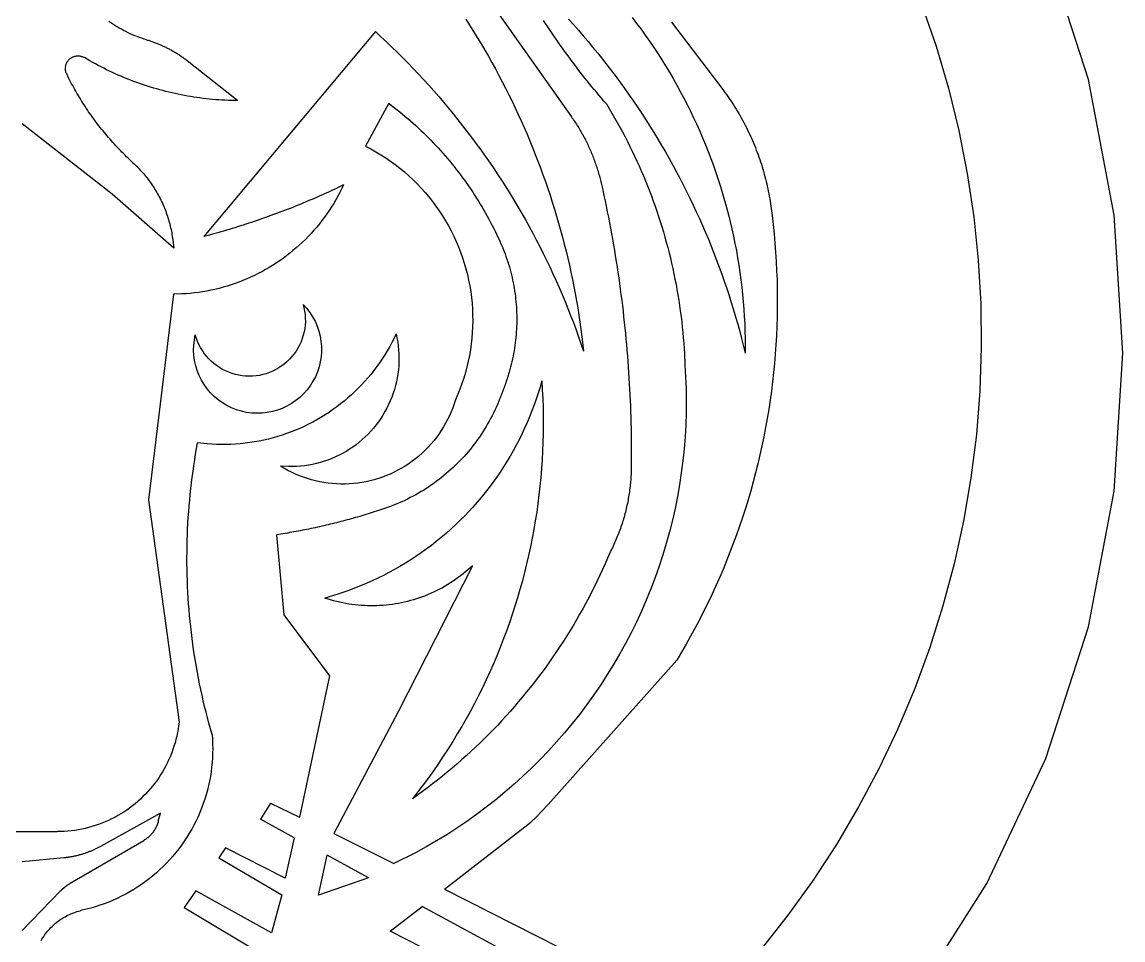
# Model space of a CAD drawing. Extents: x 12 to 362, y -365 to -15.
# Drawn here: x 186.7 to 361.7, y -283.3 to -137.3 of the extents above; entities that cross this region are included whole.
import ezdxf

# ---------------------------------------------------------------- set-up
doc = ezdxf.new("R2010")
doc.units = 0
doc.layers.get('0').update_dxf_attribs({"linetype": 'CONTINUOUS'})

msp = doc.modelspace()

# ---------------------------------------------------------------- linework, layer by layer
at = {"color": 0}
for p, q in [((260.63797, -133.48941), (274.013855, -152.432541)), ((289.906128, -137.348221), (297.920593, -147.889771)), ((242.844971, -138.869171), (215.576508, -171.446564)), ((213.167801, -143.665649), (220.963013, -149.848053)), ((244.954636, -150.26889), (241.280151, -157.092926)), ((201.012375, -164.713242), (186.664154, -153.553513)), ((210.792099, -173.319397), (201.012375, -164.713242)), ((210.623428, -171.970093), (210.792099, -173.319397)), ((210.748337, -180.620087), (206.784943, -213.318024)), ((206.784943, -213.318024), (211.628662, -248.660675)), ((227.144974, -218.858002), (228.276382, -231.596436)), ((258.273102, -223.775269), (246.526566, -246.901306)), ((228.276382, -231.596436), (235.527344, -241.264374)), ((290.735687, -238.789581), (270.32251, -261.723145)), ((235.527344, -241.264374), (230.76062, -263.736084)), ((246.526566, -246.901306), (236.248337, -266.356476)), ((226.14119, -261.506012), (224.552505, -264.060059)), ((226.14119, -261.506012), (230.76062, -263.736084)), ((208.662659, -263.129852), (199.164505, -268.406586)), ((208.328476, -264.40387), (208.662659, -263.129852)), ((229.911865, -267.058533), (224.552505, -264.060059)), ((253.813339, -275.193695), (267.549713, -264.544128)), ((181.056686, -266.054535), (192.271606, -266.054535)), ((194.335541, -274.268768), (206.012436, -267.453613)), ((229.911865, -267.058533), (228.521851, -273.429413)), ((236.248337, -266.356476), (245.792404, -271.12854)), ((219.031006, -268.61618), (217.929581, -270.243744)), ((228.521851, -273.429413), (219.031006, -268.61618)), ((193.324707, -270.224487), (186.664154, -270.869049)), ((217.929581, -270.243744), (227.968658, -276.099365)), ((233.821091, -276.141754), (235.200821, -269.817993)), ((241.754517, -273.382294), (235.200821, -269.817993)), ((241.754517, -273.382294), (233.821091, -276.141754)), ((186.668869, -281.754669), (192.857727, -275.421875)), ((214.286972, -275.484589), (212.465668, -278.133759)), ((226.347565, -282.120575), (214.286972, -275.484589)), ((227.968658, -276.099365), (226.347565, -282.120575)), ((253.813339, -275.193695), (275.573975, -286.222382)), ((212.465668, -278.133759), (225.534851, -285.94632)), ((245.187393, -281.881226), (250.254318, -277.952942)), ((273.562103, -290.551727), (250.254318, -277.952942)), ((196.165009, -278.555023), (195.891251, -278.625977)), ((265.937592, -292.40451), (245.189133, -281.882111))]:
    msp.add_line(p, q, dxfattribs=at)
for points in [[(361.684631, -189.997253), (360.304718, -168.063934), (356.186676, -146.476532), (349.395508, -125.575462), (340.0383, -105.690361), (328.262604, -87.134842), (314.25415, -70.201515), (298.233826, -55.157444), (280.454315, -42.239868), (261.195984, -31.652519), (240.762573, -23.562363), (219.476334, -18.096985), (197.672928, -15.342581), (175.696243, -15.342587)], [(329.712158, -134.643539), (331.969971, -141.210419), (333.926453, -147.87326), (335.577637, -154.618256), (336.920013, -161.431427), (337.950836, -168.298676), (338.667999, -175.205688), (339.069977, -182.138214), (339.155914, -189.081848), (338.92569, -196.022186), (338.379761, -202.944855), (337.519226, -209.83551), (336.345917, -216.67984), (334.862244, -223.463654), (333.071259, -230.172882), (330.976715, -236.79361), (328.582947, -243.312164), (325.894928, -249.714966), (322.918213, -255.98877), (319.658966, -262.120544), (316.123932, -268.097595), (312.320496, -273.907501), (308.256531, -279.538269), (303.940399, -284.97818)], [(206.457474, -140.170288), (206.081039, -140.054077), (205.706879, -139.930771), (205.335129, -139.800385), (204.965897, -139.662964), (204.599365, -139.51857), (204.235611, -139.367249), (203.874817, -139.209076), (203.517075, -139.044067), (203.162521, -138.872314), (202.811295, -138.693863), (202.463516, -138.508789), (202.119308, -138.317139), (201.778793, -138.119019), (201.442093, -137.914459), (201.109344, -137.703552), (200.780655, -137.486389), (200.456131, -137.263016)], [(257.194733, -136.896317), (257.818787, -137.866119), (258.433472, -138.841888), (259.038757, -139.823517), (259.634583, -140.810913), (260.220886, -141.803986), (260.797607, -142.802658), (261.364716, -143.806824), (261.92215, -144.816391), (262.469879, -145.831268), (263.007813, -146.851379), (263.535889, -147.876587), (264.054138, -148.90683), (264.562439, -149.942017), (265.06076, -150.982025), (265.549072, -152.026794), (266.027313, -153.076202), (266.495453, -154.130142), (266.95343, -155.188538), (267.401245, -156.251297), (267.838806, -157.318298), (268.266083, -158.389465), (268.683075, -159.464691), (269.089691, -160.543869), (269.485931, -161.626892), (269.871735, -162.713699), (270.24707, -163.804138), (270.611908, -164.898163), (270.966248, -165.995621), (271.309998, -167.096436), (271.643158, -168.2005), (271.965668, -169.307739), (272.277557, -170.417999), (272.578735, -171.531219), (272.869232, -172.647278), (273.148956, -173.766083), (273.417938, -174.887512), (273.676147, -176.011475), (273.923492, -177.137878), (274.160034, -178.266602), (274.385712, -179.397522), (274.600525, -180.530579), (274.804413, -181.665649), (274.997406, -182.802643), (275.179443, -183.941406), (275.350555, -185.081909), (275.510681, -186.223969), (275.659821, -187.367523), (275.92511, -189.658661)], [(279.56369, -150.359406), (279.174347, -149.911636), (278.787323, -149.461823), (278.402679, -149.01001), (278.020416, -148.556152), (277.640564, -148.100311), (277.263092, -147.642487), (276.888, -147.182693), (276.51535, -146.720917), (276.145142, -146.257202), (275.777344, -145.791565), (275.412018, -145.323975), (275.049133, -144.854492), (274.688751, -144.383118), (274.330811, -143.909851), (273.975372, -143.434708), (273.622437, -142.957703), (273.272003, -142.478851), (272.924103, -141.998184), (272.578705, -141.515686), (272.23584, -141.031372), (271.895538, -140.545288), (271.5578, -140.057404), (271.222626, -139.567764), (270.890015, -139.07637), (270.559998, -138.583252), (270.232574, -138.088379), (269.907745, -137.591812), (269.58551, -137.093536)], [(273.518707, -136.884232), (274.317383, -137.767776), (275.107208, -138.65921), (275.888184, -139.558441), (276.660187, -140.465363), (277.423157, -141.379913), (278.177002, -142.301987), (278.921661, -143.231506), (279.657043, -144.16835), (280.383118, -145.112457), (281.099762, -146.063721), (281.806946, -147.022064), (282.504578, -147.987366), (283.192596, -148.959549), (283.870911, -149.938507), (284.53949, -150.924164), (285.198273, -151.916397), (285.847168, -152.915131), (286.486115, -153.920227), (287.115051, -154.931641), (287.733917, -155.949249), (288.342651, -156.972931), (288.941193, -158.002625), (289.52948, -159.038177), (290.107483, -160.079544), (290.67511, -161.126587), (291.23233, -162.17923), (291.779053, -163.237335), (292.315247, -164.300812), (292.840881, -165.369568), (293.355865, -166.443481), (293.860168, -167.522446), (294.353729, -168.606354), (294.836548, -169.695129), (295.308502, -170.788635), (295.769592, -171.88678), (296.219727, -172.989441), (296.658936, -174.096527), (297.087128, -175.207886), (297.504272, -176.323456), (297.910309, -177.443115), (298.305206, -178.566772), (298.688965, -179.694244), (299.061493, -180.8255), (299.42276, -181.960388), (299.772766, -183.098816), (300.11145, -184.240662), (300.438782, -185.385803), (300.754761, -186.534149), (301.059296, -187.685547), (301.634033, -189.997253)], [(283.660156, -136.63681), (284.370605, -137.567337), (285.068329, -138.507462), (285.753174, -139.457001), (286.424988, -140.415802), (287.083679, -141.383667), (287.729126, -142.360443), (288.361176, -143.345901), (288.979736, -144.33989), (289.584686, -145.342224), (290.175934, -146.352692), (290.753357, -147.371155), (291.316803, -148.397385), (291.866241, -149.431198), (292.40152, -150.472412), (292.922577, -151.520813), (293.42926, -152.576233), (293.921539, -153.638458), (294.399261, -154.707291), (294.862396, -155.782532), (295.310822, -156.864014), (295.744446, -157.951477), (296.163239, -159.044769), (296.567047, -160.143661), (296.955872, -161.247955), (297.32959, -162.357452), (297.688171, -163.471939), (298.031494, -164.591217), (298.359528, -165.715057), (298.672241, -166.843277), (298.969513, -167.975647), (299.251343, -169.111969), (299.517639, -170.252014), (299.768372, -171.395599), (300.00351, -172.542511), (300.222961, -173.692474), (300.426727, -174.845367), (300.614777, -176.000916), (300.787048, -177.158905), (300.943512, -178.319153), (301.084137, -179.481415), (301.208893, -180.645508), (301.31778, -181.811188), (301.410797, -182.97821), (301.487854, -184.146423), (301.549011, -185.315582), (301.594177, -186.485443), (301.623444, -187.655823), (301.634033, -189.997253)], [(242.844971, -138.869186), (243.72966, -139.682159), (244.60614, -140.503937), (245.474365, -141.334473), (246.334229, -142.173645), (247.185654, -143.021378), (248.028534, -143.877594), (248.862808, -144.742218), (249.688385, -145.615143), (250.505173, -146.496307), (251.313095, -147.38559), (252.112076, -148.282913), (252.902039, -149.188202), (253.682892, -150.101349), (254.454575, -151.022263), (255.216995, -151.950867), (255.970062, -152.887054), (256.713745, -153.830719), (257.447937, -154.781799), (258.172546, -155.740189), (258.887543, -156.70578), (259.592834, -157.678482), (260.28833, -158.658188), (260.97403, -159.644806), (261.64978, -160.63826), (262.315552, -161.638428), (262.971283, -162.645203), (263.616882, -163.658478), (264.252319, -164.678192), (264.877533, -165.704193), (265.492432, -166.73642), (266.096954, -167.77475), (266.69104, -168.819061), (267.274658, -169.869293), (267.847748, -170.925293), (268.410217, -171.987), (268.962006, -173.05426), (269.503113, -174.127014), (270.033447, -175.205139), (270.552948, -176.288483), (271.061584, -177.377014), (271.559296, -178.470551), (272.046021, -179.569031), (272.521729, -180.672333), (272.986389, -181.780334), (273.439911, -182.892944), (273.882263, -184.01001), (274.313416, -185.13147), (274.733337, -186.257202), (275.141968, -187.387054), (275.92511, -189.658691)], [(206.457474, -140.170288), (206.600342, -140.21347), (206.742874, -140.257751), (206.885086, -140.30307), (207.026947, -140.349457), (207.168457, -140.396912), (207.309616, -140.445404), (207.450394, -140.494965), (207.59082, -140.545563), (207.73085, -140.597229), (207.870499, -140.649902), (208.009735, -140.703644), (208.148575, -140.758423), (208.287003, -140.814224), (208.425018, -140.871063), (208.562592, -140.928925), (208.699738, -140.987823), (208.836441, -141.047729), (208.972702, -141.108658), (209.10849, -141.170609), (209.24382, -141.233566), (209.378662, -141.297531), (209.513046, -141.362488), (209.646927, -141.428467), (209.780304, -141.495438), (209.913193, -141.5634), (210.045563, -141.632355), (210.177414, -141.702301), (210.308746, -141.773209), (210.439545, -141.845108), (210.569794, -141.917984), (210.699509, -141.991821), (210.828659, -142.066635), (210.95726, -142.142395), (211.085281, -142.219131), (211.212723, -142.296814), (211.339584, -142.375443), (211.465851, -142.455017), (211.591537, -142.535522), (211.716599, -142.616974), (211.841064, -142.699356), (211.964905, -142.782669), (212.08812, -142.866898), (212.210709, -142.952042), (212.332657, -143.038101), (212.453949, -143.125061), (212.5746, -143.212936), (212.694595, -143.301697), (212.813919, -143.391357), (212.932556, -143.481903), (213.167801, -143.665649)], [(193.768158, -145.604065), (193.726364, -145.512634), (193.68924, -145.419189), (193.656845, -145.32402), (193.629272, -145.227325), (193.606598, -145.129395), (193.588867, -145.030426), (193.576141, -144.930695), (193.568436, -144.830444), (193.565781, -144.729935), (193.568176, -144.629425), (193.575638, -144.52916), (193.588104, -144.429398), (193.605576, -144.330383), (193.628006, -144.232391), (193.655334, -144.13562), (193.687485, -144.040375), (193.724396, -143.946838), (193.765945, -143.855286), (193.812042, -143.765945), (193.862579, -143.679031), (193.917419, -143.594757), (193.976425, -143.513351), (194.039444, -143.435013), (194.106308, -143.359955), (194.17688, -143.28833), (194.250961, -143.220337), (194.328354, -143.156174), (194.408875, -143.095978), (194.492325, -143.039902), (194.578491, -142.988083), (194.667145, -142.940674), (194.758072, -142.897766), (194.851044, -142.859482), (194.945816, -142.825928), (195.042145, -142.79718), (195.139816, -142.7733), (195.238556, -142.754364), (195.33812, -142.740417), (195.438263, -142.731476), (195.538727, -142.7276), (195.639267, -142.72876), (195.739609, -142.734985), (195.839523, -142.746231), (195.938736, -142.762482), (196.037018, -142.783722), (196.134094, -142.809845), (196.229736, -142.840836), (196.323715, -142.876587), (196.415756, -142.917023), (196.593201, -143.011475)], [(220.963028, -149.848053), (220.460876, -149.841675), (219.958832, -149.830048), (219.456924, -149.813187), (218.955231, -149.791092), (218.453796, -149.763763), (217.952667, -149.731201), (217.451904, -149.69342), (216.951553, -149.650421), (216.451691, -149.602203), (215.952362, -149.548767), (215.453613, -149.490128), (214.95549, -149.4263), (214.458084, -149.357269), (213.961411, -149.283051), (213.46553, -149.203644), (212.97052, -149.119095), (212.47641, -149.029373), (211.983276, -148.934509), (211.49115, -148.834503), (211.000092, -148.72937), (210.510162, -148.61911), (210.021393, -148.503754), (209.533875, -148.383301), (209.047623, -148.257782), (208.562714, -148.127197), (208.079193, -147.991547), (207.597122, -147.850861), (207.116531, -147.70517), (206.637497, -147.554459), (206.160065, -147.398773), (205.684265, -147.238098), (205.210175, -147.072479), (204.737839, -146.901917), (204.267319, -146.72644), (203.798645, -146.546082), (203.331879, -146.360809), (202.867065, -146.170715), (202.404266, -145.975769), (201.943527, -145.776001), (201.484894, -145.571426), (201.028412, -145.362091), (200.574142, -145.14801), (200.122116, -144.929199), (199.672409, -144.705673), (199.225067, -144.477478), (198.780121, -144.244629), (198.337631, -144.007141), (197.897644, -143.76506), (197.46019, -143.518402), (196.593201, -143.011505)], [(204.297043, -159.711975), (204.042038, -159.476349), (203.788788, -159.238861), (203.537277, -158.999496), (203.287537, -158.758301), (203.039566, -158.515289), (202.793396, -158.270447), (202.549026, -158.023804), (202.306488, -157.775375), (202.065765, -157.525177), (201.826904, -157.273193), (201.58989, -157.019485), (201.354752, -156.764038), (201.12149, -156.506866), (200.890137, -156.247986), (200.66069, -155.987411), (200.433151, -155.725159), (200.207565, -155.461243), (199.983902, -155.195679), (199.762207, -154.928467), (199.542496, -154.659637), (199.324753, -154.389221), (199.108994, -154.117188), (198.895248, -153.843582), (198.683533, -153.56842), (198.473831, -153.291702), (198.266159, -153.013458), (198.060547, -152.733673), (197.85701, -152.452423), (197.655533, -152.169647), (197.456131, -151.885422), (197.258835, -151.599731), (197.063644, -151.312592), (196.87056, -151.024048), (196.679611, -150.73407), (196.490784, -150.442703), (196.304123, -150.149963), (196.119598, -149.85585), (195.937256, -149.560394), (195.75708, -149.263611), (195.579102, -148.9655), (195.403305, -148.666092), (195.229721, -148.365402), (195.05835, -148.063446), (194.889206, -147.760239), (194.72229, -147.455795), (194.557617, -147.150146), (194.395187, -146.843277), (194.235031, -146.535217), (194.077133, -146.226013), (193.768143, -145.604065)], [(297.920593, -147.889771), (298.162506, -148.211304), (298.401184, -148.535248), (298.636566, -148.861572), (298.868652, -149.190247), (299.097443, -149.52124), (299.322876, -149.854538), (299.544952, -150.190063), (299.763641, -150.527832), (299.978912, -150.867767), (300.190765, -151.209839), (300.399139, -151.554031), (300.604065, -151.900299), (300.805511, -152.248627), (301.003418, -152.598953), (301.197815, -152.951263), (301.388641, -153.305496), (301.575897, -153.661636), (301.759552, -154.019638), (301.939606, -154.379471), (302.116028, -154.741104), (302.288788, -155.104492), (302.457916, -155.469589), (302.623352, -155.836365), (302.785095, -156.204803), (302.943115, -156.574844), (303.097382, -156.946457), (303.247925, -157.319611), (303.394714, -157.694244), (303.53772, -158.070343), (303.676941, -158.447845), (303.812347, -158.826752), (303.943939, -159.207001), (304.071716, -159.588531), (304.195618, -159.971344), (304.315674, -160.355377), (304.431885, -160.740616), (304.544189, -161.126984), (304.652618, -161.514465), (304.757111, -161.90303), (304.857727, -162.292618), (304.954407, -162.683197), (305.04715, -163.074738), (305.135956, -163.467178), (305.220795, -163.860504), (305.301666, -164.254654), (305.378601, -164.649597), (305.451538, -165.045303), (305.520508, -165.441711), (305.585449, -165.838806), (305.7034, -166.634827)], [(244.954636, -150.26889), (245.400528, -150.604736), (245.843079, -150.944977), (246.282257, -151.289551), (246.718002, -151.638458), (247.150269, -151.991669), (247.579041, -152.349121), (248.004242, -152.710785), (248.425858, -153.07663), (248.843842, -153.44664), (249.258148, -153.820755), (249.668732, -154.198944), (250.075577, -154.581177), (250.478607, -154.967407), (250.877808, -155.357605), (251.273132, -155.751709), (251.664536, -156.149719), (252.052002, -156.551575), (252.435471, -156.957245), (252.814911, -157.366669), (253.190277, -157.779831), (253.561554, -158.196686), (253.928696, -158.617188), (254.291672, -159.04129), (254.650421, -159.468964), (255.004944, -159.900146), (255.355179, -160.334824), (255.701111, -160.772949), (256.042694, -161.214447), (256.379883, -161.659332), (256.712677, -162.107498), (257.041016, -162.558929), (257.364899, -163.013611), (257.684265, -163.471451), (257.999054, -163.932434), (258.309326, -164.396484), (258.61496, -164.863586), (258.915985, -165.33371), (259.212341, -165.806763), (259.503998, -166.282715), (259.790955, -166.761536), (260.073181, -167.243164), (260.350616, -167.72757), (260.62323, -168.214691), (260.891052, -168.704468), (261.153992, -169.196869), (261.412079, -169.691864), (261.665253, -170.189362), (261.913513, -170.689362), (262.156799, -171.191772), (262.628448, -172.203735)], [(279.56369, -150.359375), (280.009033, -151.093719), (280.44693, -151.83255), (280.87735, -152.57576), (281.300201, -153.323273), (281.715485, -154.075043), (282.123138, -154.830963), (282.523132, -155.590973), (282.915405, -156.355011), (283.299927, -157.122955), (283.676666, -157.894745), (284.045593, -158.670319), (284.406647, -159.44957), (284.759796, -160.232452), (285.105011, -161.01886), (285.442261, -161.808716), (285.771484, -162.601929), (286.092682, -163.398438), (286.405792, -164.198181), (286.710815, -165.001022), (287.00769, -165.806915), (287.296417, -166.615784), (287.576935, -167.427521), (287.849213, -168.242035), (288.113251, -169.059296), (288.369019, -169.87915), (288.616486, -170.701569), (288.855591, -171.526459), (289.086365, -172.353729), (289.308746, -173.183258), (289.522736, -174.015015), (289.728302, -174.848907), (289.925415, -175.684814), (290.114075, -176.522675), (290.29422, -177.362396), (290.465881, -178.203918), (290.629028, -179.047119), (290.78363, -179.891937), (290.929688, -180.738251), (291.067169, -181.586029), (291.196075, -182.43515), (291.316376, -183.285522), (291.42807, -184.137054), (291.531158, -184.989685), (291.62561, -185.843323), (291.711395, -186.697876), (291.788574, -187.553223), (291.857086, -188.409332), (291.916901, -189.266083), (291.968079, -190.123413), (292.044403, -191.839386)], [(274.013855, -152.432541), (274.14679, -152.62236), (274.278259, -152.813202), (274.408264, -153.005051), (274.536743, -153.197906), (274.663757, -153.391739), (274.789276, -153.586548), (274.913269, -153.782318), (275.035767, -153.97905), (275.156708, -154.176727), (275.276154, -154.375305), (275.394043, -154.574829), (275.510376, -154.775238), (275.625183, -154.976563), (275.738434, -155.178741), (275.850098, -155.381805), (275.960205, -155.585724), (276.068726, -155.790482), (276.175659, -155.996063), (276.281006, -156.202484), (276.384735, -156.409698), (276.486908, -156.617722), (276.587433, -156.826523), (276.68634, -157.036087), (276.783661, -157.246414), (276.879303, -157.457489), (276.973358, -157.669281), (277.065735, -157.881805), (277.156494, -158.095047), (277.245605, -158.308975), (277.333038, -158.52359), (277.418854, -158.738861), (277.50296, -158.954803), (277.585419, -159.171371), (277.666199, -159.38858), (277.74527, -159.606415), (277.822693, -159.824829), (277.898407, -160.043854), (277.972443, -160.263458), (278.044769, -160.483627), (278.115387, -160.704346), (278.184326, -160.925598), (278.251526, -161.147369), (278.317017, -161.369675), (278.380798, -161.592468), (278.442841, -161.81575), (278.503174, -162.03949), (278.561768, -162.263702), (278.618622, -162.488373), (278.673737, -162.713455), (278.778748, -163.164886)], [(241.280151, -157.092926), (242.102524, -157.520203), (242.911667, -157.972), (243.706894, -158.447906), (244.487442, -158.947479), (245.252625, -159.470306), (246.001755, -160.015869), (246.734146, -160.58371), (247.449142, -161.173309), (248.146103, -161.784119), (248.824402, -162.415604), (249.483414, -163.067184), (250.122543, -163.738281), (250.741211, -164.428253), (251.338867, -165.136536), (251.914978, -165.862442), (252.469009, -166.605347), (253.000473, -167.364548), (253.508865, -168.139374), (253.993759, -168.929138), (254.454697, -169.733124), (254.891266, -170.550598), (255.30307, -171.380829), (255.689743, -172.223022), (256.050934, -173.076477), (256.386322, -173.94043), (256.695587, -174.814026), (256.978455, -175.696533), (257.23468, -176.587158), (257.46402, -177.485077), (257.66626, -178.389465), (257.841248, -179.29953), (257.988831, -180.214447), (258.108826, -181.133392), (258.201141, -182.055511), (258.265717, -182.980011), (258.30249, -183.906006), (258.311432, -184.832703), (258.292511, -185.759247), (258.245728, -186.684814), (258.171173, -187.608551), (258.068909, -188.529633), (257.938995, -189.447235), (257.781555, -190.360504), (257.596771, -191.268616), (257.384766, -192.170776), (257.145721, -193.066162), (256.879913, -193.953949), (256.587524, -194.833374), (256.26886, -195.703583), (255.553787, -197.413361)], [(204.297058, -159.712006), (204.499268, -159.900055), (204.698853, -160.090897), (204.895798, -160.28447), (205.090042, -160.480743), (205.28157, -160.679688), (205.470322, -160.881256), (205.656265, -161.085403), (205.839386, -161.292099), (206.019638, -161.501312), (206.196976, -161.712982), (206.371368, -161.927094), (206.542801, -162.143585), (206.711227, -162.362427), (206.876602, -162.583557), (207.038925, -162.806976), (207.198135, -163.032593), (207.354218, -163.260391), (207.507141, -163.490326), (207.656876, -163.722351), (207.803406, -163.956421), (207.946671, -164.19249), (208.08667, -164.430511), (208.223373, -164.670456), (208.356735, -164.912262), (208.486771, -165.155884), (208.613403, -165.40126), (208.736649, -165.648376), (208.856476, -165.897171), (208.972855, -166.147598), (209.085754, -166.399597), (209.195175, -166.653152), (209.301086, -166.908173), (209.403458, -167.164642), (209.502289, -167.422501), (209.597534, -167.681702), (209.689209, -167.942184), (209.777267, -168.203918), (209.861694, -168.466827), (209.942505, -168.730896), (210.019653, -168.996033), (210.093124, -169.262238), (210.162933, -169.529419), (210.229034, -169.797516), (210.291428, -170.066528), (210.350098, -170.336365), (210.405029, -170.606995), (210.456238, -170.878357), (210.503677, -171.150391), (210.547379, -171.423065), (210.623428, -171.970093)], [(237.786087, -163.238678), (237.49968, -163.838959), (237.200012, -164.432739), (236.887283, -165.019714), (236.5616, -165.59964), (236.223145, -166.17218), (235.872086, -166.737091), (235.508575, -167.294067), (235.132813, -167.842865), (234.74498, -168.383179), (234.345276, -168.914764), (233.933868, -169.437378), (233.510986, -169.950745), (233.076813, -170.45459), (232.631592, -170.9487), (232.175522, -171.4328), (231.708832, -171.906677), (231.23175, -172.370087), (230.744507, -172.822815), (230.24736, -173.264648), (229.74054, -173.695343), (229.224289, -174.114685), (228.698868, -174.522461), (228.164536, -174.918518), (227.621552, -175.302643), (227.07019, -175.674591), (226.510727, -176.034271), (225.943405, -176.381439), (225.368546, -176.715942), (224.786407, -177.037628), (224.197281, -177.346313), (223.601456, -177.641876), (222.999222, -177.924164), (222.390869, -178.193024), (221.776718, -178.448334), (221.157059, -178.689972), (220.532196, -178.917786), (219.90242, -179.131714), (219.268082, -179.331635), (218.62944, -179.517426), (217.986862, -179.689026), (217.340622, -179.846344), (216.691055, -179.989258), (216.038483, -180.117767), (215.383224, -180.231781), (214.725601, -180.331238), (214.065918, -180.416107), (213.404526, -180.486298), (212.741745, -180.54184), (212.077896, -180.582642), (210.748322, -180.620087)], [(237.786087, -163.238663), (237.367538, -163.441299), (236.948196, -163.642319), (236.528076, -163.841705), (236.107193, -164.039459), (235.685547, -164.235596), (235.263138, -164.430084), (234.839981, -164.62294), (234.416092, -164.814148), (233.991455, -165.003723), (233.566086, -165.19165), (233.139984, -165.377914), (232.713165, -165.562531), (232.285645, -165.745499), (231.857422, -165.926804), (231.428482, -166.106445), (230.998856, -166.284424), (230.568558, -166.460739), (230.137558, -166.635391), (229.705902, -166.808365), (229.273575, -166.97966), (228.840576, -167.149292), (228.406937, -167.31723), (227.972641, -167.48349), (227.537704, -167.648071), (227.102142, -167.810959), (226.665939, -167.972168), (226.229126, -168.131683), (225.791687, -168.28949), (225.353653, -168.445618), (224.915009, -168.600037), (224.475769, -168.752747), (224.03595, -168.903778), (223.595535, -169.05307), (223.154556, -169.200684), (222.712997, -169.346588), (222.270889, -169.490753), (221.828217, -169.63324), (221.384995, -169.773987), (220.941238, -169.913025), (220.496948, -170.050323), (220.052124, -170.185913), (219.606781, -170.319794), (219.160919, -170.451904), (218.714539, -170.582336), (218.26767, -170.710999), (217.820297, -170.837952), (217.372437, -170.963165), (216.924103, -171.086639), (216.475296, -171.208374), (215.576523, -171.446533)], [(278.778748, -163.164871), (278.971619, -164.033157), (279.160553, -164.902313), (279.34549, -165.772339), (279.526489, -166.643173), (279.703522, -167.514832), (279.876587, -168.387299), (280.045685, -169.260529), (280.210785, -170.134521), (280.371918, -171.009247), (280.529083, -171.884705), (280.68222, -172.760864), (280.831421, -173.637726), (280.976593, -174.515259), (281.117767, -175.393433), (281.254974, -176.272247), (281.388153, -177.151672), (281.517334, -178.031677), (281.642517, -178.912292), (281.763672, -179.793457), (281.880829, -180.67514), (281.993988, -181.557373), (282.103088, -182.440125), (282.208191, -183.323334), (282.309296, -184.207031), (282.406342, -185.091156), (282.49939, -185.975739), (282.588409, -186.860718), (282.67337, -187.746124), (282.754333, -188.631866), (282.831238, -189.518005), (282.904144, -190.404449), (282.972992, -191.29126), (283.037781, -192.178345), (283.098572, -193.065704), (283.155304, -193.953339), (283.208008, -194.841248), (283.256653, -195.72937), (283.30127, -196.617706), (283.341827, -197.506226), (283.378357, -198.394928), (283.410828, -199.283783), (283.43924, -200.172791), (283.463623, -201.06189), (283.483978, -201.951111), (283.500275, -202.840424), (283.512512, -203.729797), (283.520691, -204.619202), (283.524841, -205.508636), (283.524933, -206.398102), (283.513, -208.176941)], [(305.703369, -166.634827), (305.894867, -168.095703), (306.066742, -169.559052), (306.219025, -171.024536), (306.351654, -172.491943), (306.46463, -173.960999), (306.557922, -175.431427), (306.6315, -176.902985), (306.685333, -178.375397), (306.719482, -179.848389), (306.733887, -181.321686), (306.728546, -182.795074), (306.703491, -184.26825), (306.658691, -185.740967), (306.594177, -187.212952), (306.509949, -188.683929), (306.406006, -190.153625), (306.28241, -191.621826), (306.13916, -193.088257), (305.976288, -194.552612), (305.793793, -196.014648), (305.591766, -197.474121), (305.370178, -198.930756), (305.129089, -200.384277), (304.868591, -201.834473), (304.588684, -203.281006), (304.289398, -204.723694), (303.970856, -206.162231), (303.633026, -207.596375), (303.276062, -209.025879), (302.899963, -210.450439), (302.504822, -211.869843), (302.090698, -213.283844), (301.657684, -214.692169), (301.205841, -216.094574), (300.735229, -217.490784), (300.246002, -218.880554), (299.738159, -220.263672), (299.211884, -221.639862), (298.667175, -223.008881), (298.104218, -224.370453), (297.523071, -225.724396), (296.923828, -227.070404), (296.30661, -228.408295), (295.671509, -229.737793), (295.018677, -231.058655), (294.348206, -232.370636), (293.660248, -233.673553), (292.954865, -234.967133), (292.232239, -236.251129), (290.735718, -238.789551)], [(262.628448, -172.203705), (262.805511, -172.601196), (262.976746, -173.001221), (263.142181, -173.403687), (263.301758, -173.808502), (263.455475, -174.215576), (263.603241, -174.624878), (263.745056, -175.036255), (263.88089, -175.449646), (264.010712, -175.86496), (264.134521, -176.282104), (264.252228, -176.701019), (264.363861, -177.121582), (264.469391, -177.543732), (264.568787, -177.967377), (264.662018, -178.392395), (264.749084, -178.818726), (264.829956, -179.246307), (264.904633, -179.674988), (264.973053, -180.104706), (265.035248, -180.53537), (265.091187, -180.966888), (265.140869, -181.39917), (265.184265, -181.832153), (265.221405, -182.265717), (265.252228, -182.699738), (265.276733, -183.134186), (265.294983, -183.568939), (265.306885, -184.003906), (265.3125, -184.439026), (265.311798, -184.874146), (265.304779, -185.309235), (265.291443, -185.744171), (265.27179, -186.178864), (265.24588, -186.61322), (265.213623, -187.04718), (265.17511, -187.480591), (265.13031, -187.913422), (265.079224, -188.345551), (265.021881, -188.776886), (264.958282, -189.207367), (264.888458, -189.636841), (264.812408, -190.065277), (264.730133, -190.492584), (264.641693, -190.91864), (264.547089, -191.343353), (264.44632, -191.766663), (264.339417, -192.188477), (264.22641, -192.608673), (264.10733, -193.027191), (263.851013, -193.858856)], [(231.343262, -182.241882), (231.900314, -182.853424), (232.405807, -183.50824), (232.856384, -184.201965), (233.249069, -184.930054), (233.581238, -185.687622), (233.850708, -186.469727), (234.055695, -187.271149), (234.194839, -188.086578), (234.267212, -188.910614), (234.272339, -189.737823), (234.21019, -190.562714), (234.081177, -191.379791), (233.886154, -192.183716), (233.626419, -192.969086), (233.303665, -193.730743), (232.920059, -194.463623), (232.478134, -195.162903), (231.980804, -195.823944), (231.431366, -196.442322), (230.833481, -197.014008), (230.191086, -197.535187), (229.508438, -198.00238), (228.790054, -198.412537), (228.04071, -198.762909), (227.26535, -199.051208), (226.469116, -199.275482), (225.657288, -199.434296), (224.835236, -199.526581), (224.008408, -199.551697), (223.182266, -199.509491), (222.362289, -199.400269), (221.553909, -199.224731), (220.762482, -198.984039), (219.99324, -198.679779), (219.251297, -198.313995), (218.54155, -197.889099), (217.868698, -197.407867), (217.237198, -196.873566), (216.651245, -196.289642), (216.114716, -195.660034), (215.631149, -194.988861), (215.203751, -194.280609), (214.835373, -193.539948), (214.528427, -192.77179), (214.284958, -191.981201), (214.106583, -191.173462), (213.994476, -190.353882), (213.949387, -189.527893), (213.971603, -188.700958), (214.216949, -187.066193)], [(231.343246, -182.241913), (231.483566, -182.776367), (231.590424, -183.318542), (231.663422, -183.866272), (231.702286, -184.417511), (231.706848, -184.970062), (231.677094, -185.521851), (231.613159, -186.07074), (231.515259, -186.614563), (231.383789, -187.151306), (231.219269, -187.678802), (231.022308, -188.195099), (230.793671, -188.698181), (230.534241, -189.186096), (230.245041, -189.656952), (229.927155, -190.108948), (229.581833, -190.540344), (229.210388, -190.949463), (228.81427, -191.334747), (228.394989, -191.694702), (227.954178, -192.027924), (227.49353, -192.33313), (227.014816, -192.609161), (226.519897, -192.854919), (226.010681, -193.069519), (225.48912, -193.252075), (224.95723, -193.401886), (224.417068, -193.518433), (223.870712, -193.601166), (223.320282, -193.649872), (222.767883, -193.664276), (222.215652, -193.644379), (221.665726, -193.59024), (221.120224, -193.502075), (220.581238, -193.380219), (220.050858, -193.225128), (219.531143, -193.037384), (219.024063, -192.81778), (218.531616, -192.567108), (218.055664, -192.286346), (217.598068, -191.976593), (217.160583, -191.639008), (216.744888, -191.274933), (216.3526, -190.885742), (215.985245, -190.472961), (215.644211, -190.038147), (215.330826, -189.583038), (215.046295, -189.109314), (214.791718, -188.618866), (214.568085, -188.113556), (214.216949, -187.066193)], [(246.143661, -186.928711), (245.817108, -187.610016), (245.473709, -188.28299), (245.113678, -188.947235), (244.737259, -189.602295), (244.34465, -190.247833), (243.936127, -190.883392), (243.511932, -191.508575), (243.072327, -192.123047), (242.617569, -192.72641), (242.147964, -193.318268), (241.663788, -193.898254), (241.165329, -194.466034), (240.652924, -195.02124), (240.126877, -195.563538), (239.587494, -196.09259), (239.035126, -196.608063), (238.470123, -197.10968), (237.892822, -197.597046), (237.303589, -198.069946), (236.702774, -198.528015), (236.090744, -198.971039), (235.467911, -199.398712), (234.834625, -199.81073), (234.191299, -200.206909), (233.538315, -200.586975), (232.876083, -200.950653), (232.205017, -201.297791), (231.525528, -201.628143), (230.838028, -201.941467), (230.14296, -202.23761), (229.44075, -202.516388), (228.731812, -202.777649), (228.016602, -203.021149), (227.295563, -203.246826), (226.569138, -203.454529), (225.837769, -203.644073), (225.101913, -203.815369), (224.36203, -203.968353), (223.618576, -204.102875), (222.871994, -204.218872), (222.122772, -204.316254), (221.371353, -204.39502), (220.61821, -204.455048), (219.863815, -204.496338), (219.108612, -204.51886), (218.353088, -204.522614), (217.597717, -204.507568), (216.842941, -204.473755), (216.089233, -204.421173), (214.58696, -204.259918)], [(246.143661, -186.928711), (246.276291, -187.553528), (246.385651, -188.182831), (246.471573, -188.815765), (246.533966, -189.451477), (246.572739, -190.08902), (246.58783, -190.7276), (246.579224, -191.366272), (246.546921, -192.004211), (246.490967, -192.640503), (246.411469, -193.274261), (246.308502, -193.904663), (246.182205, -194.530792), (246.032791, -195.151825), (245.860428, -195.766876), (245.665359, -196.375092), (245.447876, -196.975677), (245.208252, -197.567749), (244.946838, -198.150574), (244.663971, -198.723267), (244.360062, -199.285065), (244.035507, -199.835205), (243.690781, -200.372955), (243.326324, -200.897522), (242.942673, -201.408203), (242.540344, -201.904297), (242.119873, -202.385132), (241.681854, -202.850037), (241.226898, -203.29837), (240.75563, -203.729523), (240.268677, -204.142883), (239.766724, -204.537903), (239.250473, -204.914032), (238.720612, -205.270752), (238.177887, -205.607574), (237.623047, -205.924011), (237.056839, -206.219666), (236.480057, -206.49411), (235.893494, -206.746948), (235.297943, -206.977844), (234.694244, -207.186523), (234.083221, -207.37265), (233.465714, -207.53598), (232.84256, -207.67627), (232.214645, -207.793365), (231.582809, -207.887085), (230.947937, -207.957275), (230.310898, -208.003906), (229.672562, -208.026825), (229.033829, -208.026093), (227.758621, -207.953522)], [(175.696533, -364.651947), (197.673233, -364.651917), (219.476624, -361.897461), (240.762863, -356.432068), (261.196259, -348.341858), (280.45459, -337.754486), (298.23407, -324.836884), (314.254364, -309.792786), (328.262787, -292.859436), (340.038452, -274.303864), (349.39563, -254.418732), (356.186768, -233.51767), (360.304749, -211.930237), (361.684631, -189.997253)], [(292.044434, -191.839386), (292.160461, -193.748596), (292.231506, -195.660034), (292.257507, -197.572601), (292.238495, -199.48526), (292.174408, -201.396942), (292.065338, -203.30658), (291.911346, -205.213104), (291.712494, -207.115479), (291.468872, -209.012665), (291.180664, -210.903564), (290.847992, -212.78717), (290.471069, -214.662415), (290.050079, -216.528259), (289.585266, -218.383667), (289.076904, -220.227631), (288.525269, -222.059113), (287.930634, -223.877075), (287.293365, -225.680542), (286.6138, -227.468506), (285.892303, -229.23996), (285.129303, -230.993958), (284.325226, -232.729462), (283.480469, -234.445587), (282.595551, -236.141327), (281.670959, -237.815735), (280.707184, -239.467926), (279.704742, -241.096985), (278.664246, -242.701965), (277.586243, -244.281982), (276.471313, -245.836212), (275.320099, -247.363708), (274.13324, -248.863708), (272.911377, -250.335327), (271.655212, -251.777771), (270.365417, -253.190247), (269.042725, -254.57193), (267.687866, -255.922089), (266.301575, -257.23999), (264.884644, -258.524841), (263.437836, -259.776001), (261.961975, -260.992737), (260.457855, -262.174377), (258.926361, -263.320282), (257.368256, -264.429779), (255.784485, -265.502289), (254.175903, -266.537201), (252.543396, -267.533936), (250.887863, -268.491974), (249.21022, -269.410767), (245.792404, -271.12854)], [(263.850983, -193.858856), (263.823059, -193.944702), (263.795013, -194.030487), (263.766785, -194.116211), (263.738373, -194.201904), (263.709839, -194.287537), (263.681122, -194.373138), (263.652252, -194.458649), (263.62323, -194.544128), (263.594055, -194.629547), (263.564728, -194.714935), (263.535248, -194.800232), (263.505585, -194.885498), (263.475769, -194.970703), (263.445801, -195.055847), (263.41568, -195.140961), (263.385406, -195.225983), (263.35498, -195.310974), (263.324402, -195.395905), (263.29364, -195.480774), (263.262726, -195.565582), (263.231659, -195.65033), (263.20047, -195.735046), (263.169067, -195.819672), (263.137543, -195.904266), (263.105865, -195.98877), (263.074036, -196.073242), (263.042023, -196.157654), (263.009888, -196.242004), (262.97757, -196.326294), (262.945099, -196.410522), (262.912476, -196.49469), (262.8797, -196.578796), (262.846771, -196.662842), (262.81369, -196.746826), (262.780457, -196.83075), (262.74707, -196.914612), (262.713501, -196.998413), (262.67981, -197.082153), (262.645966, -197.165833), (262.611938, -197.249451), (262.577789, -197.333008), (262.543457, -197.416504), (262.508972, -197.499939), (262.474365, -197.583282), (262.439575, -197.666595), (262.404633, -197.749817), (262.369568, -197.832977), (262.33432, -197.916107), (262.29892, -197.999146), (262.227661, -198.165009)], [(269.285492, -194.408936), (269.014008, -195.372955), (268.72287, -196.331238), (268.412231, -197.283386), (268.082214, -198.228943), (267.73291, -199.167603), (267.364502, -200.098907), (266.977173, -201.022491), (266.571014, -201.937988), (266.146271, -202.844971), (265.703064, -203.743103), (265.241577, -204.631958), (264.762054, -205.51123), (264.264648, -206.380493), (263.749573, -207.239441), (263.217072, -208.087677), (262.667328, -208.924835), (262.100616, -209.75058), (261.517151, -210.564606), (260.917145, -211.366516), (260.300903, -212.156006), (259.66864, -212.932739), (259.02066, -213.696381), (258.357178, -214.446625), (257.678528, -215.183136), (256.984955, -215.90567), (256.276764, -216.613831), (255.55426, -217.307404), (254.817734, -217.986053), (254.06749, -218.649536), (253.303833, -219.297516), (252.527115, -219.929779), (251.737625, -220.546021), (250.935715, -221.146027), (250.121704, -221.729492), (249.295944, -222.296234), (248.458771, -222.845947), (247.61055, -223.378479), (246.751617, -223.893524), (245.882339, -224.39093), (245.003082, -224.870483), (244.114212, -225.33194), (243.216095, -225.775146), (242.309097, -226.199921), (241.393631, -226.606049), (240.470032, -226.993408), (239.538727, -227.361816), (238.600082, -227.71109), (237.654495, -228.041138), (236.702362, -228.351776), (234.780014, -228.914398)], [(269.285492, -194.408936), (269.373444, -195.801514), (269.441162, -197.195251), (269.488617, -198.589813), (269.515808, -199.984924), (269.522736, -201.38028), (269.509399, -202.775604), (269.4758, -204.170563), (269.421936, -205.564911), (269.347839, -206.958313), (269.25351, -208.350494), (269.138977, -209.74115), (269.004242, -211.130005), (268.849335, -212.516754), (268.674347, -213.901123), (268.479248, -215.282776), (268.264099, -216.661469), (268.028931, -218.036896), (267.773834, -219.408752), (267.49884, -220.776764), (267.20401, -222.140625), (266.889374, -223.500061), (266.555054, -224.854797), (266.20108, -226.204529), (265.827545, -227.548981), (265.434509, -228.887848), (265.022095, -230.220886), (264.590332, -231.54776), (264.139374, -232.868256), (263.66925, -234.182068), (263.180115, -235.488892), (262.672058, -236.788483), (262.145172, -238.080566), (261.599579, -239.364838), (261.03537, -240.641052), (260.452698, -241.908966), (259.851685, -243.168274), (259.232422, -244.418701), (258.595093, -245.660004), (257.939789, -246.891937), (257.266632, -248.114197), (256.575836, -249.326569), (255.867477, -250.528778), (255.141739, -251.720581), (254.398758, -252.901703), (253.638718, -254.07193), (252.861755, -255.230957), (252.068039, -256.378601), (251.257736, -257.514587), (250.43103, -258.638702), (248.729034, -260.850311)], [(255.553787, -197.413391), (255.351715, -198.056854), (255.126511, -198.692596), (254.878464, -199.319763), (254.60791, -199.937561), (254.315201, -200.545166), (254.000702, -201.141785), (253.664856, -201.726654), (253.308075, -202.299011), (252.930832, -202.858063), (252.533615, -203.403137), (252.116974, -203.933502), (251.681412, -204.448425), (251.227524, -204.947266), (250.75589, -205.429413), (250.267151, -205.894165), (249.761917, -206.340942), (249.24086, -206.769135), (248.704666, -207.178253), (248.154022, -207.567688), (247.589676, -207.936981), (247.012329, -208.285614), (246.422775, -208.613159), (245.821747, -208.919189), (245.210052, -209.203247), (244.588486, -209.465027), (243.95787, -209.704163), (243.319016, -209.920349), (242.67276, -210.113281), (242.019958, -210.282745), (241.36145, -210.428497), (240.698105, -210.550323), (240.030777, -210.648102), (239.360367, -210.72168), (238.687729, -210.770966), (238.013748, -210.795929), (237.33931, -210.796478), (236.665298, -210.772675), (235.992569, -210.724487), (235.322037, -210.652008), (234.654556, -210.555359), (233.991013, -210.434631), (233.33226, -210.289978), (232.679184, -210.121643), (232.032608, -209.929779), (231.393387, -209.714661), (230.76236, -209.476563), (230.140366, -209.21582), (229.528198, -208.93277), (228.926666, -208.627747), (227.758636, -207.953522)], [(262.227692, -198.165009), (262.028961, -198.615143), (261.822906, -199.061981), (261.609528, -199.505371), (261.388885, -199.94519), (261.161102, -200.381348), (260.926147, -200.81369), (260.684174, -201.242126), (260.435181, -201.666565), (260.17926, -202.086823), (259.916504, -202.502869), (259.646942, -202.91452), (259.370667, -203.321686), (259.087769, -203.724304), (258.798279, -204.122192), (258.502319, -204.515289), (258.199921, -204.903473), (257.891235, -205.286652), (257.576294, -205.664734), (257.255188, -206.037567), (256.928009, -206.40509), (256.594849, -206.767212), (256.255798, -207.12384), (255.910934, -207.474823), (255.560364, -207.820099), (255.204193, -208.159607), (254.842484, -208.493225), (254.475357, -208.820831), (254.102905, -209.142395), (253.725235, -209.457825), (253.342438, -209.766998), (252.95462, -210.069855), (252.56189, -210.366302), (252.164352, -210.656281), (251.7621, -210.939697), (251.35527, -211.216461), (250.943939, -211.486542), (250.528244, -211.749817), (250.108292, -212.006256), (249.684174, -212.255768), (249.256027, -212.498291), (248.823959, -212.733765), (248.388092, -212.962097), (247.948547, -213.183289), (247.505417, -213.397217), (247.058838, -213.603851), (246.608948, -213.803131), (246.155823, -213.994995), (245.699631, -214.179413), (245.240479, -214.356323), (244.313766, -214.687439)], [(216.882034, -250.587006), (216.629303, -249.704651), (216.384674, -248.820038), (216.148178, -247.933167), (215.91983, -247.044189), (215.699661, -246.153168), (215.487671, -245.260132), (215.28389, -244.365204), (215.088333, -243.468445), (214.901016, -242.569946), (214.721939, -241.669739), (214.551147, -240.767944), (214.388626, -239.864594), (214.234421, -238.959808), (214.088516, -238.05365), (213.950928, -237.146179), (213.821686, -236.237488), (213.70079, -235.327637), (213.588242, -234.416748), (213.48407, -233.504822), (213.38826, -232.59201), (213.300842, -231.678345), (213.221802, -230.763916), (213.151169, -229.848785), (213.088928, -228.933075), (213.035095, -228.016815), (212.989685, -227.100098), (212.952682, -226.183014), (212.924103, -225.265625), (212.903946, -224.348022), (212.892212, -223.430237), (212.888901, -222.512421), (212.894012, -221.594604), (212.907547, -220.676849), (212.929504, -219.759277), (212.959885, -218.841949), (212.998672, -217.924927), (213.045883, -217.008301), (213.101517, -216.092163), (213.165543, -215.176544), (213.237976, -214.261597), (213.318802, -213.347321), (213.408005, -212.433807), (213.5056, -211.521179), (213.611572, -210.609497), (213.725891, -209.698792), (213.848572, -208.789215), (213.979599, -207.880768), (214.118958, -206.973572), (214.266647, -206.067688), (214.58696, -204.259949)], [(283.51297, -208.176941), (283.508636, -208.45166), (283.50177, -208.726349), (283.492371, -209.000916), (283.480469, -209.275421), (283.466064, -209.549805), (283.449127, -209.824036), (283.429688, -210.098114), (283.407745, -210.371979), (283.383301, -210.64563), (283.356354, -210.919067), (283.326874, -211.19223), (283.294922, -211.465118), (283.260468, -211.737701), (283.223511, -212.009979), (283.184052, -212.281891), (283.14212, -212.553406), (283.097717, -212.824554), (283.050812, -213.095276), (283.001434, -213.36557), (282.949585, -213.635376), (282.895264, -213.904694), (282.83847, -214.173523), (282.779205, -214.441833), (282.717529, -214.709564), (282.653381, -214.976715), (282.586792, -215.243286), (282.517761, -215.509216), (282.446289, -215.774506), (282.372406, -216.039154), (282.296082, -216.303101), (282.217346, -216.566315), (282.13623, -216.828827), (282.052704, -217.090576), (281.966766, -217.351563), (281.878448, -217.611725), (281.78775, -217.871094), (281.694702, -218.129608), (281.599274, -218.387238), (281.501465, -218.644012), (281.401337, -218.899872), (281.298889, -219.154785), (281.194061, -219.408783), (281.086945, -219.661804), (280.977509, -219.913818), (280.865784, -220.164825), (280.75174, -220.414795), (280.635437, -220.663727), (280.516846, -220.91156), (280.395966, -221.158295), (280.147522, -221.648407)], [(244.313751, -214.687439), (243.985016, -214.798218), (243.655914, -214.907837), (243.326431, -215.016327), (242.996567, -215.123657), (242.666336, -215.229858), (242.335739, -215.33493), (242.004776, -215.438812), (241.673462, -215.541595), (241.341782, -215.643188), (241.009766, -215.743652), (240.677399, -215.842957), (240.344681, -215.941101), (240.011642, -216.038086), (239.678253, -216.133942), (239.344528, -216.228607), (239.010498, -216.322144), (238.676132, -216.41452), (238.341446, -216.505707), (238.006454, -216.595764), (237.671143, -216.684631), (237.335526, -216.772339), (236.999619, -216.858917), (236.663406, -216.944305), (236.326889, -217.028503), (235.990097, -217.111572), (235.653015, -217.193451), (235.315643, -217.27417), (234.977997, -217.353699), (234.640076, -217.432068), (234.301895, -217.509277), (233.96344, -217.585297), (233.624725, -217.660156), (233.285751, -217.733826), (232.946533, -217.806305), (232.607056, -217.877625), (232.267334, -217.947784), (231.927368, -218.016754), (231.587173, -218.084534), (231.246735, -218.151123), (230.906067, -218.216553), (230.565186, -218.280792), (230.224075, -218.343842), (229.882751, -218.405731), (229.541214, -218.466431), (229.199478, -218.525909), (228.857529, -218.584229), (228.515381, -218.641388), (228.173035, -218.697327), (227.83049, -218.752075), (227.144974, -218.858002)], [(280.147522, -221.648407), (279.757599, -222.567108), (279.357635, -223.481476), (278.947662, -224.391418), (278.52774, -225.296814), (278.0979, -226.19754), (277.658203, -227.093506), (277.20871, -227.984558), (276.749481, -228.870667), (276.280548, -229.751678), (275.801971, -230.627472), (275.313812, -231.497986), (274.816162, -232.363068), (274.309021, -233.222656), (273.79248, -234.07663), (273.266632, -234.924866), (272.731476, -235.767303), (272.187134, -236.603821), (271.633636, -237.434296), (271.071075, -238.258667), (270.499481, -239.076813), (269.918976, -239.888641), (269.32959, -240.694031), (268.731384, -241.49295), (268.124481, -242.285217), (267.508911, -243.070801), (266.884735, -243.849579), (266.252075, -244.62146), (265.610992, -245.386353), (264.961548, -246.144196), (264.303833, -246.894836), (263.637939, -247.638214), (262.963898, -248.374268), (262.28183, -249.102844), (261.591827, -249.823944), (260.893951, -250.537384), (260.188293, -251.243164), (259.474915, -251.941132), (258.753937, -252.631256), (258.025452, -253.313416), (257.28949, -253.987549), (256.546204, -254.653564), (255.795639, -255.311371), (255.037903, -255.960907), (254.273087, -256.602112), (253.501297, -257.234894), (252.72261, -257.859131), (251.937119, -258.474823), (251.144913, -259.081848), (250.3461, -259.680145), (248.729034, -260.850281)], [(258.273102, -223.775299), (257.910156, -224.112885), (257.5401, -224.442627), (257.163086, -224.764435), (256.779266, -225.078094), (256.388855, -225.383484), (255.992004, -225.680481), (255.588913, -225.968903), (255.179749, -226.248688), (254.764709, -226.519653), (254.343964, -226.781708), (253.91774, -227.034698), (253.486191, -227.278534), (253.049545, -227.513123), (252.607986, -227.738312), (252.161728, -227.954041), (251.710953, -228.160156), (251.25589, -228.356628), (250.796722, -228.543335), (250.333679, -228.720184), (249.866974, -228.887115), (249.39679, -229.044037), (248.923386, -229.190887), (248.44693, -229.327606), (247.967682, -229.454102), (247.48584, -229.570343), (247.001617, -229.67627), (246.515259, -229.77182), (246.026947, -229.856964), (245.536942, -229.931671), (245.045456, -229.995911), (244.552704, -230.049622), (244.058929, -230.092804), (243.564331, -230.125427), (243.069153, -230.147491), (242.573624, -230.158966), (242.077957, -230.159851), (241.582382, -230.150177), (241.087128, -230.129913), (240.592422, -230.09906), (240.09848, -230.057678), (239.605545, -230.005737), (239.113831, -229.943298), (238.62355, -229.870361), (238.134949, -229.786987), (237.648239, -229.693176), (237.163651, -229.58902), (236.681381, -229.474518), (236.201675, -229.349762), (235.724731, -229.214783), (234.780014, -228.914398)], [(211.628647, -248.660675), (211.561142, -249.215424), (211.477737, -249.768005), (211.37851, -250.317963), (211.26355, -250.864868), (211.132919, -251.408234), (210.986755, -251.947632), (210.825165, -252.482605), (210.6483, -253.012726), (210.456284, -253.537537), (210.249268, -254.056641), (210.027451, -254.56958), (209.791016, -255.075928), (209.540131, -255.575287), (209.275009, -256.067261), (208.99588, -256.551392), (208.702972, -257.027313), (208.39653, -257.494659), (208.076782, -257.953003), (207.744034, -258.401978), (207.398514, -258.841217), (207.040543, -259.270355), (206.670395, -259.689056), (206.288391, -260.096924), (205.894821, -260.493683), (205.490036, -260.878998), (205.074356, -261.252502), (204.648132, -261.613953), (204.2117, -261.963013), (203.765427, -262.299377), (203.309692, -262.622833), (202.844864, -262.933044), (202.371307, -263.229797), (201.889435, -263.512817), (201.399643, -263.781921), (200.902328, -264.036835), (200.397903, -264.277374), (199.88678, -264.503326), (199.369385, -264.714539), (198.84613, -264.910797), (198.317459, -265.091949), (197.783813, -265.257843), (197.245621, -265.408386), (196.703339, -265.543396), (196.157394, -265.662781), (195.608246, -265.766479), (195.056351, -265.85434), (194.502167, -265.926331), (193.946136, -265.982391), (193.388733, -266.022461), (192.271606, -266.054535)], [(216.882034, -250.587036), (216.935532, -251.330933), (216.967896, -252.07605), (216.979126, -252.821808), (216.969177, -253.567566), (216.938095, -254.312744), (216.88588, -255.056732), (216.812561, -255.79895), (216.718231, -256.538757), (216.602951, -257.275635), (216.466812, -258.008911), (216.309921, -258.738068), (216.132401, -259.462433), (215.934402, -260.181519), (215.716095, -260.894653), (215.477646, -261.601349), (215.219223, -262.300964), (214.941071, -262.992981), (214.643402, -263.676819), (214.326447, -264.351929), (213.990463, -265.017792), (213.635727, -265.673859), (213.262527, -266.31958), (212.871155, -266.954468), (212.461929, -267.578003), (212.035172, -268.189667), (211.591232, -268.788971), (211.130478, -269.375458), (210.653275, -269.948608), (210.159988, -270.508026), (209.651047, -271.053192), (209.126831, -271.58371), (208.587769, -272.099152), (208.034317, -272.599091), (207.466904, -273.08313), (206.885971, -273.550842), (206.292023, -274.001923), (205.685501, -274.435974), (205.066925, -274.852631), (204.436768, -275.251556), (203.795547, -275.632477), (203.143768, -275.995026), (202.481979, -276.338928), (201.810699, -276.66394), (201.130463, -276.969788), (200.441833, -277.256195), (199.745346, -277.522949), (199.04158, -277.769836), (198.331085, -277.996674), (197.614441, -278.203247), (196.165009, -278.555023)], [(270.32251, -261.723145), (270.270874, -261.781067), (270.219116, -261.838867), (270.167236, -261.896576), (270.115265, -261.954193), (270.063171, -262.011688), (270.010956, -262.069092), (269.958649, -262.126404), (269.906219, -262.183594), (269.853668, -262.240692), (269.801025, -262.297699), (269.748291, -262.354584), (269.695404, -262.411377), (269.642426, -262.468048), (269.589355, -262.524658), (269.536163, -262.581146), (269.482849, -262.637512), (269.429413, -262.693787), (269.375885, -262.749969), (269.322266, -262.80603), (269.268524, -262.862), (269.214661, -262.917847), (269.160706, -262.973602), (269.106659, -263.029266), (269.05246, -263.084808), (268.998199, -263.140259), (268.943787, -263.195587), (268.889313, -263.250824), (268.834686, -263.305939), (268.779968, -263.360962), (268.725159, -263.415863), (268.670227, -263.470673), (268.615204, -263.525391), (268.560059, -263.579956), (268.504822, -263.63446), (268.449493, -263.688843), (268.394043, -263.743103), (268.33847, -263.797272), (268.282806, -263.851318), (268.227051, -263.905273), (268.171173, -263.959106), (268.115173, -264.012848), (268.059113, -264.066467), (268.00293, -264.119965), (267.946625, -264.17337), (267.890228, -264.226654), (267.83374, -264.279846), (267.777161, -264.332916), (267.720459, -264.385895), (267.663635, -264.438751), (267.549713, -264.544128)], [(208.328476, -264.40387), (208.30835, -264.478241), (208.287094, -264.552307), (208.264679, -264.626038), (208.24115, -264.699402), (208.216476, -264.7724), (208.190689, -264.845032), (208.163773, -264.917236), (208.135757, -264.989014), (208.106644, -265.060333), (208.076431, -265.131226), (208.045135, -265.20163), (208.012741, -265.271576), (207.979294, -265.340973), (207.944763, -265.409851), (207.90918, -265.47821), (207.872559, -265.546021), (207.834885, -265.61322), (207.796173, -265.679871), (207.756454, -265.74588), (207.715714, -265.811279), (207.673981, -265.876068), (207.631241, -265.940186), (207.587524, -266.003632), (207.542831, -266.066406), (207.497192, -266.128479), (207.450592, -266.18985), (207.403046, -266.250488), (207.354568, -266.310394), (207.305176, -266.369537), (207.254883, -266.427917), (207.203705, -266.485504), (207.151627, -266.542328), (207.098694, -266.598297), (207.044891, -266.653473), (206.99025, -266.707794), (206.934784, -266.761292), (206.878494, -266.813904), (206.821411, -266.865662), (206.763519, -266.916534), (206.704865, -266.966492), (206.645447, -267.015564), (206.585266, -267.06369), (206.524368, -267.110901), (206.462738, -267.157135), (206.400406, -267.202454), (206.337387, -267.246796), (206.273682, -267.290131), (206.20932, -267.33252), (206.144318, -267.373901), (206.012436, -267.453613)], [(199.16449, -268.406616), (199.058685, -268.464844), (198.952408, -268.522217), (198.845673, -268.578735), (198.73848, -268.634369), (198.630859, -268.689178), (198.522797, -268.743073), (198.414291, -268.796143), (198.305374, -268.848297), (198.19603, -268.899597), (198.086288, -268.950012), (197.976135, -268.999542), (197.865585, -269.048187), (197.754654, -269.095947), (197.643341, -269.142792), (197.531662, -269.188751), (197.419601, -269.233795), (197.30719, -269.277954), (197.194427, -269.321198), (197.081314, -269.363525), (196.967865, -269.404938), (196.854095, -269.445465), (196.73999, -269.485046), (196.62558, -269.523712), (196.510864, -269.561462), (196.395844, -269.598297), (196.280518, -269.634186), (196.164917, -269.669159), (196.049042, -269.703186), (195.932892, -269.736298), (195.816483, -269.768463), (195.699829, -269.799683), (195.582916, -269.829956), (195.465759, -269.859314), (195.348373, -269.887726), (195.230759, -269.915161), (195.11293, -269.941681), (194.994888, -269.967224), (194.876648, -269.991821), (194.758224, -270.015472), (194.639603, -270.038177), (194.520798, -270.059937), (194.401825, -270.080719), (194.2827, -270.100525), (194.163406, -270.119415), (194.043976, -270.137299), (193.924393, -270.154266), (193.804688, -270.170227), (193.684845, -270.185242), (193.564896, -270.19931), (193.324707, -270.224487)], [(192.857727, -275.421875), (192.88356, -275.395569), (192.909546, -275.369415), (192.935654, -275.343384), (192.961899, -275.317505), (192.988281, -275.291748), (193.014801, -275.266144), (193.041458, -275.240692), (193.068237, -275.215363), (193.095169, -275.190155), (193.122208, -275.165131), (193.149399, -275.140228), (193.176712, -275.115479), (193.204163, -275.090851), (193.231735, -275.066376), (193.25943, -275.042053), (193.287262, -275.017883), (193.315216, -274.993866), (193.343307, -274.969971), (193.371521, -274.946228), (193.399841, -274.922638), (193.428299, -274.899231), (193.456879, -274.875946), (193.48558, -274.852783), (193.514404, -274.829803), (193.54335, -274.806976), (193.572418, -274.784302), (193.601608, -274.76178), (193.630905, -274.73941), (193.660324, -274.717194), (193.689865, -274.695129), (193.719513, -274.673218), (193.749268, -274.651489), (193.77916, -274.629883), (193.809143, -274.608459), (193.839249, -274.587189), (193.869476, -274.566071), (193.899796, -274.545105), (193.930237, -274.524292), (193.960785, -274.503662), (193.99144, -274.483185), (194.022202, -274.462891), (194.05307, -274.442719), (194.084045, -274.422729), (194.115128, -274.402924), (194.146317, -274.38324), (194.177597, -274.36377), (194.209, -274.344421), (194.240479, -274.325256), (194.272079, -274.306244), (194.335556, -274.268768)], [(233.851639, -276.125488), (233.851532, -276.12381), (233.851212, -276.122131), (233.850693, -276.120514), (233.84996, -276.118958), (233.849045, -276.117523), (233.847961, -276.116211), (233.846725, -276.115051), (233.845337, -276.114044), (233.843857, -276.11322), (233.84227, -276.112579), (233.840622, -276.112152), (233.838928, -276.111938), (233.837219, -276.111938), (233.835526, -276.112152), (233.833878, -276.112579), (233.832291, -276.11322), (233.830811, -276.114044), (233.829422, -276.115051), (233.828186, -276.116211), (233.827103, -276.117523), (233.826187, -276.118958), (233.825455, -276.120514), (233.824936, -276.122131), (233.824615, -276.12381), (233.824509, -276.125488), (233.824615, -276.127197), (233.824936, -276.128876), (233.825455, -276.130493), (233.826187, -276.13205), (233.827103, -276.133484), (233.828186, -276.134796), (233.829422, -276.135956), (233.830811, -276.136963), (233.832291, -276.137787), (233.833878, -276.138397), (233.835526, -276.138824), (233.837219, -276.139038), (233.838928, -276.139038), (233.840622, -276.138824), (233.84227, -276.138397), (233.843857, -276.137787), (233.845337, -276.136963), (233.846725, -276.135956), (233.847961, -276.134796), (233.849045, -276.133484), (233.84996, -276.13205), (233.850693, -276.130493), (233.851212, -276.128876), (233.851532, -276.127197), (233.851639, -276.125488)], [(189.705444, -283.367371), (189.835876, -283.14447), (189.972015, -282.925018), (190.113785, -282.709167), (190.261063, -282.49704), (190.413788, -282.288788), (190.571838, -282.084534), (190.735107, -281.88443), (190.903473, -281.688629), (191.076859, -281.497223), (191.255127, -281.310364), (191.438156, -281.128174), (191.625824, -280.950775), (191.818024, -280.778259), (192.014603, -280.610779), (192.215454, -280.448425), (192.42041, -280.291321), (192.629379, -280.139557), (192.842178, -279.993256), (193.058685, -279.852478), (193.278763, -279.717346), (193.502258, -279.587952), (193.729019, -279.464355), (193.958893, -279.346649), (194.191727, -279.234955), (194.427383, -279.129272), (194.665665, -279.029724), (194.906464, -278.936371), (195.149582, -278.849243), (195.394867, -278.768463), (195.891251, -278.625977)]]:
    msp.add_lwpolyline(points, dxfattribs=at)

doc.saveas('drawing.dxf')
